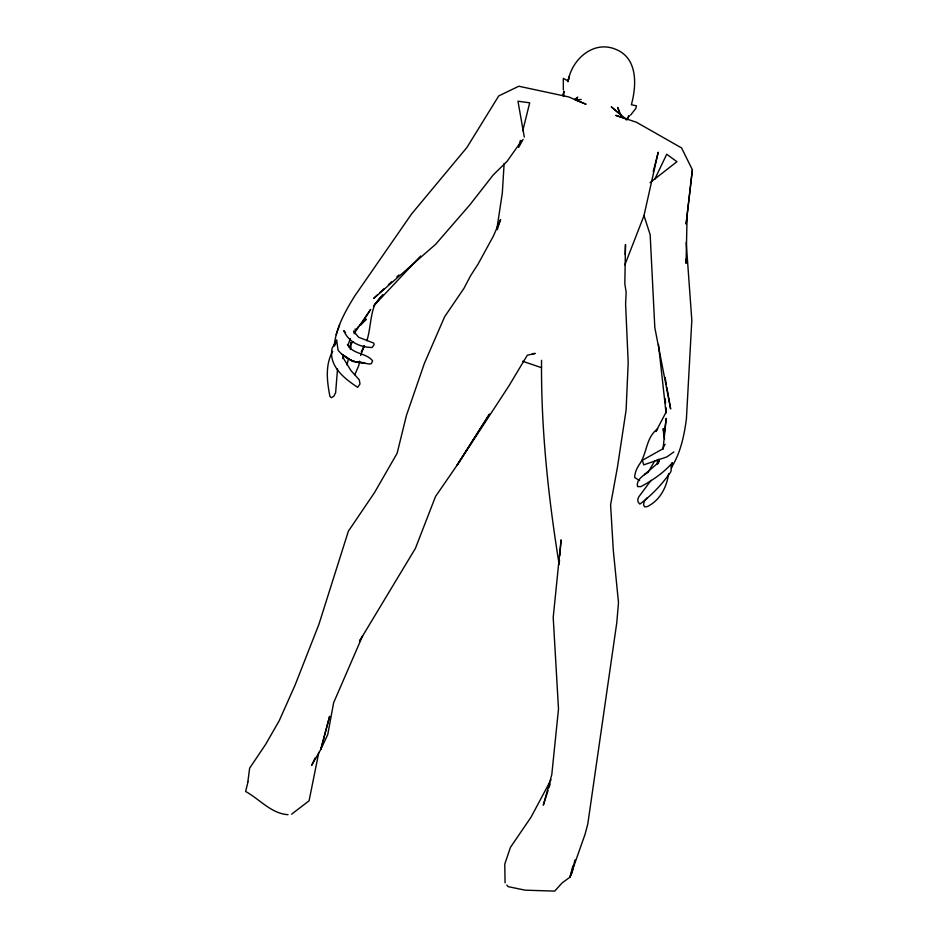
<?xml version="1.0" encoding="UTF-8"?>
<svg xmlns="http://www.w3.org/2000/svg" width="938" height="938" viewBox="0 0 938 938"><rect width="100%" height="100%" fill="white"/><g stroke="black" fill="none" stroke-linecap="round" stroke-linejoin="round"><path stroke-width="1.41" d="M541.543 360.309C540.933 428.689 548.273 496.999 559.154 564.418L559.494 560.08M504.128 163.458L502.322 193.052L496.823 229.294M619.127 113.662L611.283 106.815L625.623 118.763L615.762 115.374L636.433 122.245L681.551 147.923L692.373 169.755L687.108 215.083L686.077 263.344L685.971 259.134M337.516 368.951L335.64 392.694L333.717 396.422L331.395 397.618L329.942 396.469C327.057 381.449 324.911 365.351 332.709 351.34M625.177 254.679L625.494 244.513L624.825 283.78L626.15 292.293L625.599 304.041L628.202 362.584L626.103 410.07L617.485 466.972L610.591 504.773L613.288 550.16L618.494 602.653L616.77 622.797L587.786 824.01L585.019 834.41L569.929 877.206L562.038 882.998L554.71 891.1L525.163 890.174L508.161 886.645L506.801 885.062M663.014 449.372L666.215 418.348L663.881 436.522L663.236 428.572L664.538 438.949M355.209 328.91L355.092 333.647L353.544 331.091L358.597 337.258L373.758 343.109L374.18 344.609L372.151 347.494C360.251 347.33 348.549 342.218 343.8 330.657L345.571 332.521M559.834 555.753L561.076 539.842L553.209 617.415L558.497 708.964L551.79 774.659L543.313 805.156L548.073 790.476M563.574 96.485L564.101 91.232L562.577 95.559M686.124 223.783L687.108 215.083M686.135 223.901L692.373 169.755M658.499 463.044L658.828 460.417M247.89 781.542L249.649 768.14L265.712 744.268L279.254 720.654L295.071 685.139L318.873 624.462L348.361 531.225L374.52 492.591L397.114 453.3L406.471 415.323L424.422 363.287L444.659 316.692L463.993 288.294L470.536 275.807L478.075 264.106L493.423 236.001L500.587 219.504L497.257 229.658M359.524 361.189L358.844 365.398L354.857 374.696M659.355 460.57L656.565 464.204L644.5 474.687L648.088 471.849C643.574 475.543 635.999 479.506 637.512 486.564L640.795 486.658C652.52 480.408 663.494 472.893 672.347 462.809L670.834 471.779C662.322 484.137 651.804 495.135 639.857 504.093L638.075 502.018L637.781 499.18L638.954 496.612L651.113 480.291M658.101 463.161L658.793 459.163M318.826 752.346L309.083 800.794L291.648 814.161M346.978 364.917L348.373 359.254M360.649 355.525L364.12 346.122M574.912 859.982L572.157 872.598L569.929 877.206L572.848 865.844M568.088 81.712C571.136 60.091 592.957 39.982 615.351 49.175C638.004 57.863 636.691 85.393 631.356 104.775L636.433 105.806L635.858 108.421L630.594 115.093M668.595 473.854C666.637 487.385 659.989 500.364 647.314 506.579L644.488 506.837L643.527 504.585L644.336 501.244L647.009 498.019M248.054 781.647L245.627 791.484C259.709 799.199 271.07 813.539 288.001 814.688M520.356 140.477L518.62 147.454L523.041 139.387M522.771 130.71L529.7 102.805L517.964 101.21L524.307 137.077M581.173 99.451L575.698 100.073L586.098 104.259L568.674 96.931L518.82 86.237L498.735 95.91L466.889 147.512L411.548 214.016L354.716 296.021C345.313 311.264 335.675 328.159 334.221 346.31M653.235 171.56L658.218 152.214L643.902 215.916L624.872 264.844M567.818 81.5L569.307 76.248L568.111 81.031L563.328 78.358L563.339 89.896M335.03 345.149L336.636 340.201L338.09 350.191C344.41 358.199 354.353 363.182 364.624 362.772L352.981 361.552L342.077 354.388L351.445 360.52L353.943 361.118M548.941 787.803L550.243 783.805M350.249 349.44L350.988 347.201L350.718 342.276L351.41 343.449L349.1 347.083M339.626 324.865L336.144 334.69M347.916 345.184L350.437 338.454M342.663 358.644L343.648 356.088M670.94 466.327L672.347 462.809M366.84 340.752C370.662 328.91 370.135 315.836 374.989 304.064L380.418 297.311M665.077 444.237L662.533 449.009L642.342 460.324L643.714 464.873L666.906 456.876L673.859 451.94M627.241 119.771L629.128 115.597L626.221 119.935M364.143 345.97L361.318 352.113L364.53 345.688M315.098 757.951L311.651 765.361L320.796 749.403L327.761 734.536L333.647 702.714L362.631 635.823L359.465 641.182M654.759 179.264L666.719 154.254L676.943 161.688L650.104 182.64M551.04 779.701L531.072 817.115L510.448 847.377L504.785 864.015L505.066 882.846M654.97 460.546L648.146 472.131M576.389 99.534L577.714 97.13L574.466 99.604M336.636 340.201L332.134 348.221C328.312 366.031 344.481 378.647 357.648 387.324L359.981 383.994L359.266 379.784L350.929 370.569L342.651 356.956M665.828 407.971L665.992 412.333L655.92 431.515L657.667 428.818C646.2 437.19 647.185 452.057 640.302 463.044C637.277 467.347 634.792 472.154 634.651 477.512L639.622 480.561M359.594 640.994L415.44 548.32L435.525 496.483L457.205 465.025L508.771 386.151L527.297 355.232L535.211 353.45L532.397 353.685M356.886 328.746L358.504 326.365M354.048 333.647L370.662 309.411L360.509 325.228L366.301 319.225L359.477 325.474M521.845 140.548L507.059 161.359L493.154 175.031L469.75 204.988L435.584 244.349L373.617 298.46L377.826 294.544M373.488 306.116L420.623 256.039M373.652 306.011L382.774 294.602M671.08 467.992C680.437 453.558 684.165 435.807 686.405 418.934L691.822 320.233L686.194 242.496M379.937 292.586L384.158 288.67M388.367 284.753L391.533 281.81M396.809 276.921L398.92 274.963M351.41 343.449L353.509 341.608M356.428 361.705L369.314 364.061L371.401 363.627L372.597 360.802C366.101 352.606 352.665 354.541 347.435 344.481M541.543 367.696L522.642 361.247M621.015 115.362L617.626 107.424L619.197 111.505M643.949 215.482L650.163 234.676L654.818 327.608L670.635 408.933L666.859 387.417M665.101 377.369L666.355 384.545M657.128 459.937L657.655 464.158M658.488 344.457L665.992 412.333M665.347 398.838L665.499 403.164M665.64 407.502L665.839 413.283M329.601 716.433L320.796 749.403L329.601 716.433M489.366 414.291L457.205 465.025L489.366 414.291"/></g></svg>
